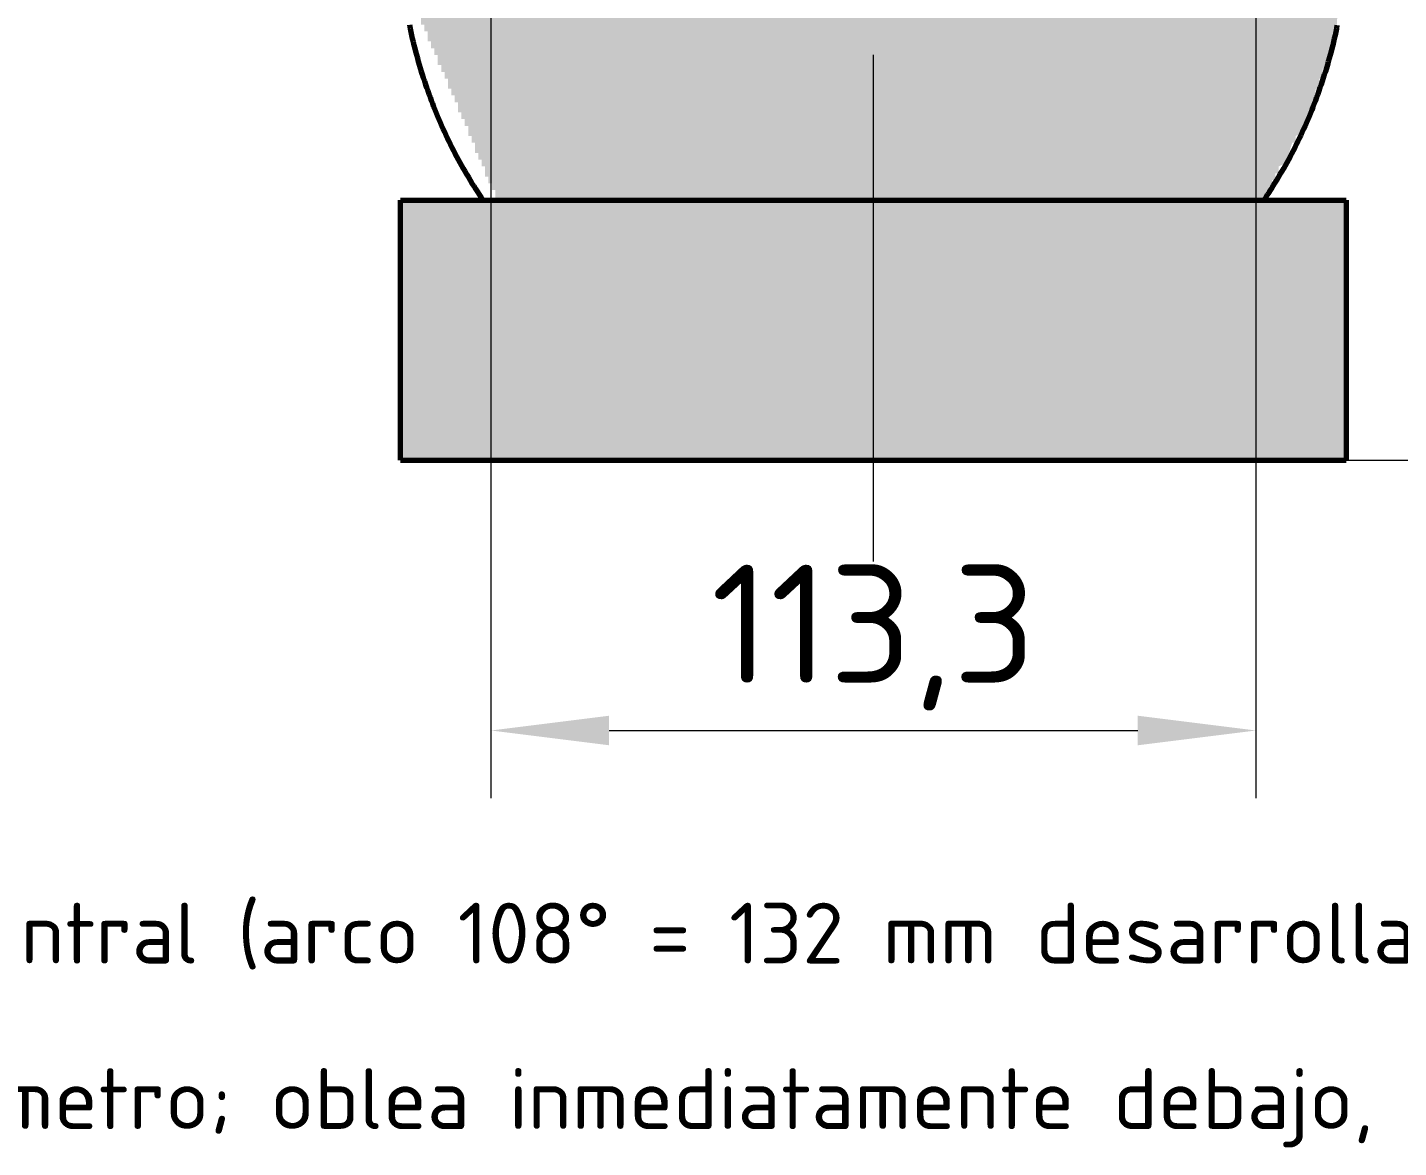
# Model space of a CAD drawing. Header units: millimetres. Extents: x 0 to 2208, y 0 to 420.
# Drawn here: x 1984.62 to 2025.22, y 208.65 to 241.82 of the extents above; entities that cross this region are included whole.
import ezdxf
from ezdxf.enums import TextEntityAlignment as Align

# ---------------------------------------------------------------- set-up
doc = ezdxf.new("R2010")
doc.units = ezdxf.units.MM
doc.linetypes.add('IRAM-F-TRAZO-PUNTO', pattern=[20, 15, -2, 1, -2])
for name, color, linetype, lineweight in [('01-VISIBLE', 7, 'CONTINUOUS', 70), ('03-EJE', 1, 'IRAM-F-TRAZO-PUNTO', 18), ('04-COTA', 3, 'CONTINUOUS', 18), ('06-TEXTO', 7, 'CONTINUOUS', 25), ('13-GRAFICA', 30, 'CONTINUOUS', 18)]:
    doc.layers.add(name, color=color, linetype=linetype, lineweight=lineweight)
doc.styles.add('ISO3098', font='isocpeur.ttf')
doc.dimstyles.new('FLAMA-IRAM', dxfattribs={"dimtxt": 3.5, "dimasz": 3.5, "dimexe": 2, "dimexo": 1.5, "dimgap": 1, "dimtad": 1, "dimdec": 1, "dimtxsty": 'ISO3098', "dimblk": 'IRAM_FLECHA', "dimblk1": 'IRAM_FLECHA', "dimblk2": 'IRAM_FLECHA', "dimcen": 2.5, "dimclrd": 256, "dimclre": 256, "dimclrt": 256, "dimazin": 3, "dimtfac": 1, "dimtmove": 0, "dimatfit": 3, "dimlwd": 18, "dimlwe": 18})

# ---------------------------------------------------------------- blocks, each defined once
blk = doc.blocks.new('IRAM_FLECHA')
blk.add_solid([(0, 0), (-1, 0.125), (-1, -0.125)])

msp = doc.modelspace()

# ---------------------------------------------------------------- hatches: boundary and pattern name
at = {"layer": '13-GRAFICA', "true_color": 0xb21820}
h = msp.add_hatch(color=7, dxfattribs=at)
h.dxf.hatch_style = 1
h.paths.add_polyline_path([(2004.373, 275.9), (2005.173, 275.9), (2005.173, 270.4), (2014.173, 270.4), (2014.173, 275.9), (2014.973, 275.9), (2014.973, 271), (2022.973, 271), (2022.973, 275.9), (2023.673, 275.9), (2023.673, 244.1), (2023.573, 244.1), (2023.573, 243.1), (2023.473, 243.1), (2023.373, 241.6), (2023.273, 241.6), (2023.173, 240.9), (2023.073, 240.9), (2023.073, 240.6), (2022.973, 240.6), (2022.973, 240.3), (2022.873, 240.3), (2022.873, 240), (2022.773, 240), (2022.673, 239.3), (2022.573, 239.3), (2022.373, 238.7), (2022.173, 238.6), (2022.173, 238.4), (2022.073, 238.4), (2021.873, 237.8), (2021.673, 237.7), (2021.673, 237.5), (2021.573, 237.5), (2021.573, 237.3), (2021.473, 237.3), (2021.473, 237.1), (2021.373, 237.1), (2021.373, 236.9), (2021.273, 236.9), (2021.173, 236.7), (1998.473, 236.7), (1998.473, 237), (1998.373, 237), (1998.373, 237.2), (1998.273, 237.2), (1998.273, 237.4), (1998.173, 237.4), (1998.173, 237.7), (1998.073, 237.7), (1998.073, 237.9), (1997.973, 237.9), (1997.973, 238.1), (1997.873, 238.1), (1997.873, 238.4), (1997.773, 238.4), (1997.773, 238.6), (1997.673, 238.6), (1997.673, 238.9), (1997.573, 238.9), (1997.573, 239.1), (1997.473, 239.1), (1997.473, 239.3), (1997.373, 239.3), (1997.373, 239.6), (1997.273, 239.6), (1997.273, 239.8), (1997.173, 239.8), (1997.173, 240), (1997.073, 240), (1997.073, 240.3), (1996.973, 240.3), (1996.973, 240.5), (1996.873, 240.5), (1996.873, 240.7), (1996.773, 240.7), (1996.773, 241), (1996.673, 241), (1996.673, 241.2), (1996.573, 241.2), (1996.573, 241.4), (1996.473, 241.4), (1996.473, 241.7), (1996.373, 241.7), (1996.373, 241.9), (1996.273, 241.9), (1996.273, 242.4), (1996.173, 242.4), (1996.173, 242.8), (1996.073, 242.8), (1996.073, 243.2), (1995.973, 243.2), (1995.973, 243.6), (1995.873, 243.6), (1995.873, 244), (1995.773, 244), (1995.773, 244.4), (1995.673, 244.4), (1995.673, 268.6), (2004.373, 268.6)])
at = {"layer": '13-GRAFICA', "true_color": 0x202020}
h = msp.add_hatch(color=7, dxfattribs=at)
h.dxf.hatch_style = 1
h.paths.add_polyline_path([(1995.673, 229), (1995.673, 236.7), (2023.673, 236.7), (2023.673, 229)])

# ---------------------------------------------------------------- linework, layer by layer
at = {"layer": '01-VISIBLE'}
for p, q in [((1995.673, 229), (1995.673, 236.7)), ((2023.673, 236.7), (2023.673, 229))]:
    msp.add_line(p, q, dxfattribs=at)
for points in [[(1995.939, 241.888), (1995.957, 241.788), (1995.976, 241.689), (1995.996, 241.59), (1996.017, 241.491), (1996.04, 241.392), (1996.063, 241.294), (1996.088, 241.195), (1996.113, 241.098), (1996.139, 241), (1996.167, 240.902), (1996.194, 240.805), (1996.223, 240.708), (1996.252, 240.611), (1996.282, 240.515), (1996.313, 240.418), (1996.344, 240.322), (1996.376, 240.226), (1996.408, 240.13), (1996.441, 240.034), (1996.474, 239.939), (1996.508, 239.844), (1996.542, 239.749), (1996.577, 239.654), (1996.613, 239.559), (1996.65, 239.465), (1996.687, 239.371), (1996.724, 239.277), (1996.763, 239.183), (1996.802, 239.09), (1996.842, 238.997), (1996.883, 238.905), (1996.925, 238.812), (1996.967, 238.72), (1997.01, 238.629), (1997.053, 238.537), (1997.097, 238.446), (1997.142, 238.356), (1997.188, 238.265), (1997.234, 238.176), (1997.281, 238.086), (1997.328, 237.997), (1997.376, 237.908), (1997.425, 237.819), (1997.474, 237.731), (1997.524, 237.643), (1997.575, 237.555), (1997.626, 237.468), (1997.678, 237.381), (1997.73, 237.295), (1997.784, 237.208), (1997.837, 237.123), (1997.891, 237.037), (1997.946, 236.952), (1998.002, 236.868), (1998.058, 236.784), (1998.115, 236.7)], [(2021.231, 236.7), (2021.288, 236.784), (2021.344, 236.868), (2021.4, 236.952), (2021.455, 237.037), (2021.509, 237.123), (2021.562, 237.208), (2021.616, 237.295), (2021.668, 237.381), (2021.72, 237.468), (2021.771, 237.555), (2021.822, 237.643), (2021.872, 237.731), (2021.921, 237.819), (2021.97, 237.908), (2022.018, 237.997), (2022.065, 238.086), (2022.112, 238.176), (2022.158, 238.265), (2022.204, 238.356), (2022.249, 238.446), (2022.293, 238.537), (2022.336, 238.629), (2022.379, 238.72), (2022.421, 238.812), (2022.463, 238.905), (2022.504, 238.997), (2022.544, 239.09), (2022.583, 239.183), (2022.621, 239.277), (2022.659, 239.371), (2022.696, 239.465), (2022.733, 239.559), (2022.769, 239.654), (2022.804, 239.749), (2022.838, 239.844), (2022.872, 239.939), (2022.905, 240.034), (2022.938, 240.13), (2022.97, 240.226), (2023.002, 240.322), (2023.033, 240.418), (2023.064, 240.515), (2023.094, 240.611), (2023.123, 240.708), (2023.152, 240.805), (2023.18, 240.902), (2023.207, 241), (2023.233, 241.098), (2023.258, 241.195), (2023.283, 241.294), (2023.306, 241.392), (2023.328, 241.491), (2023.35, 241.59), (2023.37, 241.689), (2023.389, 241.788), (2023.407, 241.887)], [(1995.673, 236.7), (1995.773, 236.7), (1995.873, 236.7), (1995.973, 236.7), (1996.073, 236.7), (1996.173, 236.7), (1996.273, 236.7), (1996.373, 236.7), (1996.473, 236.7), (1996.573, 236.7), (1996.673, 236.7), (1996.773, 236.7), (1996.873, 236.7), (1996.973, 236.7), (1997.073, 236.7), (1997.173, 236.7), (1997.273, 236.7), (1997.373, 236.7), (1997.473, 236.7), (1997.573, 236.7), (1997.673, 236.7), (1997.773, 236.7), (1997.873, 236.7), (1997.973, 236.7), (1998.073, 236.7), (1998.173, 236.7), (1998.273, 236.7), (1998.373, 236.7), (1998.473, 236.7), (1998.573, 236.7), (1998.673, 236.7), (1998.773, 236.7), (1998.873, 236.7), (1998.973, 236.7), (1999.073, 236.7), (1999.173, 236.7), (1999.273, 236.7), (1999.373, 236.7), (1999.473, 236.7), (1999.573, 236.7), (1999.673, 236.7), (1999.773, 236.7), (1999.873, 236.7), (1999.973, 236.7), (2000.073, 236.7), (2000.173, 236.7), (2000.273, 236.7), (2000.373, 236.7), (2000.473, 236.7), (2000.573, 236.7), (2000.673, 236.7), (2000.773, 236.7), (2000.873, 236.7), (2000.973, 236.7), (2001.073, 236.7), (2001.173, 236.7), (2001.273, 236.7), (2001.373, 236.7), (2001.473, 236.7), (2001.573, 236.7), (2001.673, 236.7), (2001.773, 236.7), (2001.873, 236.7), (2001.973, 236.7), (2002.073, 236.7), (2002.173, 236.7), (2002.273, 236.7), (2002.373, 236.7), (2002.473, 236.7), (2002.573, 236.7), (2002.673, 236.7), (2002.773, 236.7), (2002.873, 236.7), (2002.973, 236.7), (2003.073, 236.7), (2003.173, 236.7), (2003.273, 236.7), (2003.373, 236.7), (2003.473, 236.7), (2003.573, 236.7), (2003.673, 236.7), (2003.773, 236.7), (2003.873, 236.7), (2003.973, 236.7), (2004.073, 236.7), (2004.173, 236.7), (2004.273, 236.7), (2004.373, 236.7), (2004.473, 236.7), (2004.573, 236.7), (2004.673, 236.7), (2004.773, 236.7), (2004.873, 236.7), (2004.973, 236.7), (2005.073, 236.7), (2005.173, 236.7), (2005.273, 236.7), (2005.373, 236.7), (2005.473, 236.7), (2005.573, 236.7), (2005.673, 236.7), (2005.773, 236.7), (2005.873, 236.7), (2005.973, 236.7), (2006.073, 236.7), (2006.173, 236.7), (2006.273, 236.7), (2006.373, 236.7), (2006.473, 236.7), (2006.573, 236.7), (2006.673, 236.7), (2006.773, 236.7), (2006.873, 236.7), (2006.973, 236.7), (2007.073, 236.7), (2007.173, 236.7), (2007.273, 236.7), (2007.373, 236.7), (2007.473, 236.7), (2007.573, 236.7), (2007.673, 236.7), (2007.773, 236.7), (2007.873, 236.7), (2007.973, 236.7), (2008.073, 236.7), (2008.173, 236.7), (2008.273, 236.7), (2008.373, 236.7), (2008.473, 236.7), (2008.573, 236.7), (2008.673, 236.7), (2008.773, 236.7), (2008.873, 236.7), (2008.973, 236.7), (2009.073, 236.7), (2009.173, 236.7), (2009.273, 236.7), (2009.373, 236.7), (2009.473, 236.7), (2009.573, 236.7), (2009.673, 236.7), (2009.773, 236.7), (2009.873, 236.7), (2009.973, 236.7), (2010.073, 236.7), (2010.173, 236.7), (2010.273, 236.7), (2010.373, 236.7), (2010.473, 236.7), (2010.573, 236.7), (2010.673, 236.7), (2010.773, 236.7), (2010.873, 236.7), (2010.973, 236.7), (2011.073, 236.7), (2011.173, 236.7), (2011.273, 236.7), (2011.373, 236.7), (2011.473, 236.7), (2011.573, 236.7), (2011.673, 236.7), (2011.773, 236.7), (2011.873, 236.7), (2011.973, 236.7), (2012.073, 236.7), (2012.173, 236.7), (2012.273, 236.7), (2012.373, 236.7), (2012.473, 236.7), (2012.573, 236.7), (2012.673, 236.7), (2012.773, 236.7), (2012.873, 236.7), (2012.973, 236.7), (2013.073, 236.7), (2013.173, 236.7), (2013.273, 236.7), (2013.373, 236.7), (2013.473, 236.7), (2013.573, 236.7), (2013.673, 236.7), (2013.773, 236.7), (2013.873, 236.7), (2013.973, 236.7), (2014.073, 236.7), (2014.173, 236.7), (2014.273, 236.7), (2014.373, 236.7), (2014.473, 236.7), (2014.573, 236.7), (2014.673, 236.7), (2014.773, 236.7), (2014.873, 236.7), (2014.973, 236.7), (2015.073, 236.7), (2015.173, 236.7), (2015.273, 236.7), (2015.373, 236.7), (2015.473, 236.7), (2015.573, 236.7), (2015.673, 236.7), (2015.773, 236.7), (2015.873, 236.7), (2015.973, 236.7), (2016.073, 236.7), (2016.173, 236.7), (2016.273, 236.7), (2016.373, 236.7), (2016.473, 236.7), (2016.573, 236.7), (2016.673, 236.7), (2016.773, 236.7), (2016.873, 236.7), (2016.973, 236.7), (2017.073, 236.7), (2017.173, 236.7), (2017.273, 236.7), (2017.373, 236.7), (2017.473, 236.7), (2017.573, 236.7), (2017.673, 236.7), (2017.773, 236.7), (2017.873, 236.7), (2017.973, 236.7), (2018.073, 236.7), (2018.173, 236.7), (2018.273, 236.7), (2018.373, 236.7), (2018.473, 236.7), (2018.573, 236.7), (2018.673, 236.7), (2018.773, 236.7), (2018.873, 236.7), (2018.973, 236.7), (2019.073, 236.7), (2019.173, 236.7), (2019.273, 236.7), (2019.373, 236.7), (2019.473, 236.7), (2019.573, 236.7), (2019.673, 236.7), (2019.773, 236.7), (2019.873, 236.7), (2019.973, 236.7), (2020.073, 236.7), (2020.173, 236.7), (2020.273, 236.7), (2020.373, 236.7), (2020.473, 236.7), (2020.573, 236.7), (2020.673, 236.7), (2020.773, 236.7), (2020.873, 236.7), (2020.973, 236.7), (2021.073, 236.7), (2021.173, 236.7), (2021.273, 236.7), (2021.373, 236.7), (2021.473, 236.7), (2021.573, 236.7), (2021.673, 236.7), (2021.773, 236.7), (2021.873, 236.7), (2021.973, 236.7), (2022.073, 236.7), (2022.173, 236.7), (2022.273, 236.7), (2022.373, 236.7), (2022.473, 236.7), (2022.573, 236.7), (2022.673, 236.7), (2022.773, 236.7), (2022.873, 236.7), (2022.973, 236.7), (2023.073, 236.7), (2023.173, 236.7), (2023.273, 236.7), (2023.373, 236.7), (2023.473, 236.7), (2023.573, 236.7), (2023.673, 236.7)], [(1995.673, 229), (1995.773, 229), (1995.873, 229), (1995.973, 229), (1996.073, 229), (1996.173, 229), (1996.273, 229), (1996.373, 229), (1996.473, 229), (1996.573, 229), (1996.673, 229), (1996.773, 229), (1996.873, 229), (1996.973, 229), (1997.073, 229), (1997.173, 229), (1997.273, 229), (1997.373, 229), (1997.473, 229), (1997.573, 229), (1997.673, 229), (1997.773, 229), (1997.873, 229), (1997.973, 229), (1998.073, 229), (1998.173, 229), (1998.273, 229), (1998.373, 229), (1998.473, 229), (1998.573, 229), (1998.673, 229), (1998.773, 229), (1998.873, 229), (1998.973, 229), (1999.073, 229), (1999.173, 229), (1999.273, 229), (1999.373, 229), (1999.473, 229), (1999.573, 229), (1999.673, 229), (1999.773, 229), (1999.873, 229), (1999.973, 229), (2000.073, 229), (2000.173, 229), (2000.273, 229), (2000.373, 229), (2000.473, 229), (2000.573, 229), (2000.673, 229), (2000.773, 229), (2000.873, 229), (2000.973, 229), (2001.073, 229), (2001.173, 229), (2001.273, 229), (2001.373, 229), (2001.473, 229), (2001.573, 229), (2001.673, 229), (2001.773, 229), (2001.873, 229), (2001.973, 229), (2002.073, 229), (2002.173, 229), (2002.273, 229), (2002.373, 229), (2002.473, 229), (2002.573, 229), (2002.673, 229), (2002.773, 229), (2002.873, 229), (2002.973, 229), (2003.073, 229), (2003.173, 229), (2003.273, 229), (2003.373, 229), (2003.473, 229), (2003.573, 229), (2003.673, 229), (2003.773, 229), (2003.873, 229), (2003.973, 229), (2004.073, 229), (2004.173, 229), (2004.273, 229), (2004.373, 229), (2004.473, 229), (2004.573, 229), (2004.673, 229), (2004.773, 229), (2004.873, 229), (2004.973, 229), (2005.073, 229), (2005.173, 229), (2005.273, 229), (2005.373, 229), (2005.473, 229), (2005.573, 229), (2005.673, 229), (2005.773, 229), (2005.873, 229), (2005.973, 229), (2006.073, 229), (2006.173, 229), (2006.273, 229), (2006.373, 229), (2006.473, 229), (2006.573, 229), (2006.673, 229), (2006.773, 229), (2006.873, 229), (2006.973, 229), (2007.073, 229), (2007.173, 229), (2007.273, 229), (2007.373, 229), (2007.473, 229), (2007.573, 229), (2007.673, 229), (2007.773, 229), (2007.873, 229), (2007.973, 229), (2008.073, 229), (2008.173, 229), (2008.273, 229), (2008.373, 229), (2008.473, 229), (2008.573, 229), (2008.673, 229), (2008.773, 229), (2008.873, 229), (2008.973, 229), (2009.073, 229), (2009.173, 229), (2009.273, 229), (2009.373, 229), (2009.473, 229), (2009.573, 229), (2009.673, 229), (2009.773, 229), (2009.873, 229), (2009.973, 229), (2010.073, 229), (2010.173, 229), (2010.273, 229), (2010.373, 229), (2010.473, 229), (2010.573, 229), (2010.673, 229), (2010.773, 229), (2010.873, 229), (2010.973, 229), (2011.073, 229), (2011.173, 229), (2011.273, 229), (2011.373, 229), (2011.473, 229), (2011.573, 229), (2011.673, 229), (2011.773, 229), (2011.873, 229), (2011.973, 229), (2012.073, 229), (2012.173, 229), (2012.273, 229), (2012.373, 229), (2012.473, 229), (2012.573, 229), (2012.673, 229), (2012.773, 229), (2012.873, 229), (2012.973, 229), (2013.073, 229), (2013.173, 229), (2013.273, 229), (2013.373, 229), (2013.473, 229), (2013.573, 229), (2013.673, 229), (2013.773, 229), (2013.873, 229), (2013.973, 229), (2014.073, 229), (2014.173, 229), (2014.273, 229), (2014.373, 229), (2014.473, 229), (2014.573, 229), (2014.673, 229), (2014.773, 229), (2014.873, 229), (2014.973, 229), (2015.073, 229), (2015.173, 229), (2015.273, 229), (2015.373, 229), (2015.473, 229), (2015.573, 229), (2015.673, 229), (2015.773, 229), (2015.873, 229), (2015.973, 229), (2016.073, 229), (2016.173, 229), (2016.273, 229), (2016.373, 229), (2016.473, 229), (2016.573, 229), (2016.673, 229), (2016.773, 229), (2016.873, 229), (2016.973, 229), (2017.073, 229), (2017.173, 229), (2017.273, 229), (2017.373, 229), (2017.473, 229), (2017.573, 229), (2017.673, 229), (2017.773, 229), (2017.873, 229), (2017.973, 229), (2018.073, 229), (2018.173, 229), (2018.273, 229), (2018.373, 229), (2018.473, 229), (2018.573, 229), (2018.673, 229), (2018.773, 229), (2018.873, 229), (2018.973, 229), (2019.073, 229), (2019.173, 229), (2019.273, 229), (2019.373, 229), (2019.473, 229), (2019.573, 229), (2019.673, 229), (2019.773, 229), (2019.873, 229), (2019.973, 229), (2020.073, 229), (2020.173, 229), (2020.273, 229), (2020.373, 229), (2020.473, 229), (2020.573, 229), (2020.673, 229), (2020.773, 229), (2020.873, 229), (2020.973, 229), (2021.073, 229), (2021.173, 229), (2021.273, 229), (2021.373, 229), (2021.473, 229), (2021.573, 229), (2021.673, 229), (2021.773, 229), (2021.873, 229), (2021.973, 229), (2022.073, 229), (2022.173, 229), (2022.273, 229), (2022.373, 229), (2022.473, 229), (2022.573, 229), (2022.673, 229), (2022.773, 229), (2022.873, 229), (2022.973, 229), (2023.073, 229), (2023.173, 229), (2023.273, 229), (2023.373, 229), (2023.473, 229), (2023.573, 229), (2023.673, 229)]]:
    msp.add_lwpolyline(points, dxfattribs=at)
at = {"layer": '03-EJE'}
msp.add_line((2009.673, 226), (2009.673, 330.034), dxfattribs=at)

# ---------------------------------------------------------------- texts
at = {"layer": '06-TEXTO', "style": 'ISO3098'}
for s, p in [('cuerda 113 = panel central (arco 108° = 132 mm desarrollados); colores reales', (2004, 215)), ('Etiqueta de frente sobre el eje del manómetro; oblea inmediatamente debajo, sin otra identificación entre ambas (Res.', (2004, 210.1))]:
    msp.add_text(s, height=1.8, dxfattribs=at).set_placement(p, align=Align.MIDDLE_CENTER)

# ---------------------------------------------------------------- dimensions: what is measured, and where the dimension line sits
at = {"layer": '04-COTA'}
msp.add_linear_dim(base=(1998.347, 221), p1=(1998.347, 280.242), p2=(2020.999, 280.242), dimstyle='FLAMA-IRAM', override={"dimlfac": 5}, dxfattribs=at).render()
msp.add_linear_dim(base=(2039.127, 229), p1=(2020.999, 229), p2=(2020.999, 280.242), angle=90, dimstyle='FLAMA-IRAM', override={"dimlfac": 5}, dxfattribs=at).render()

doc.saveas('drawing.dxf')
